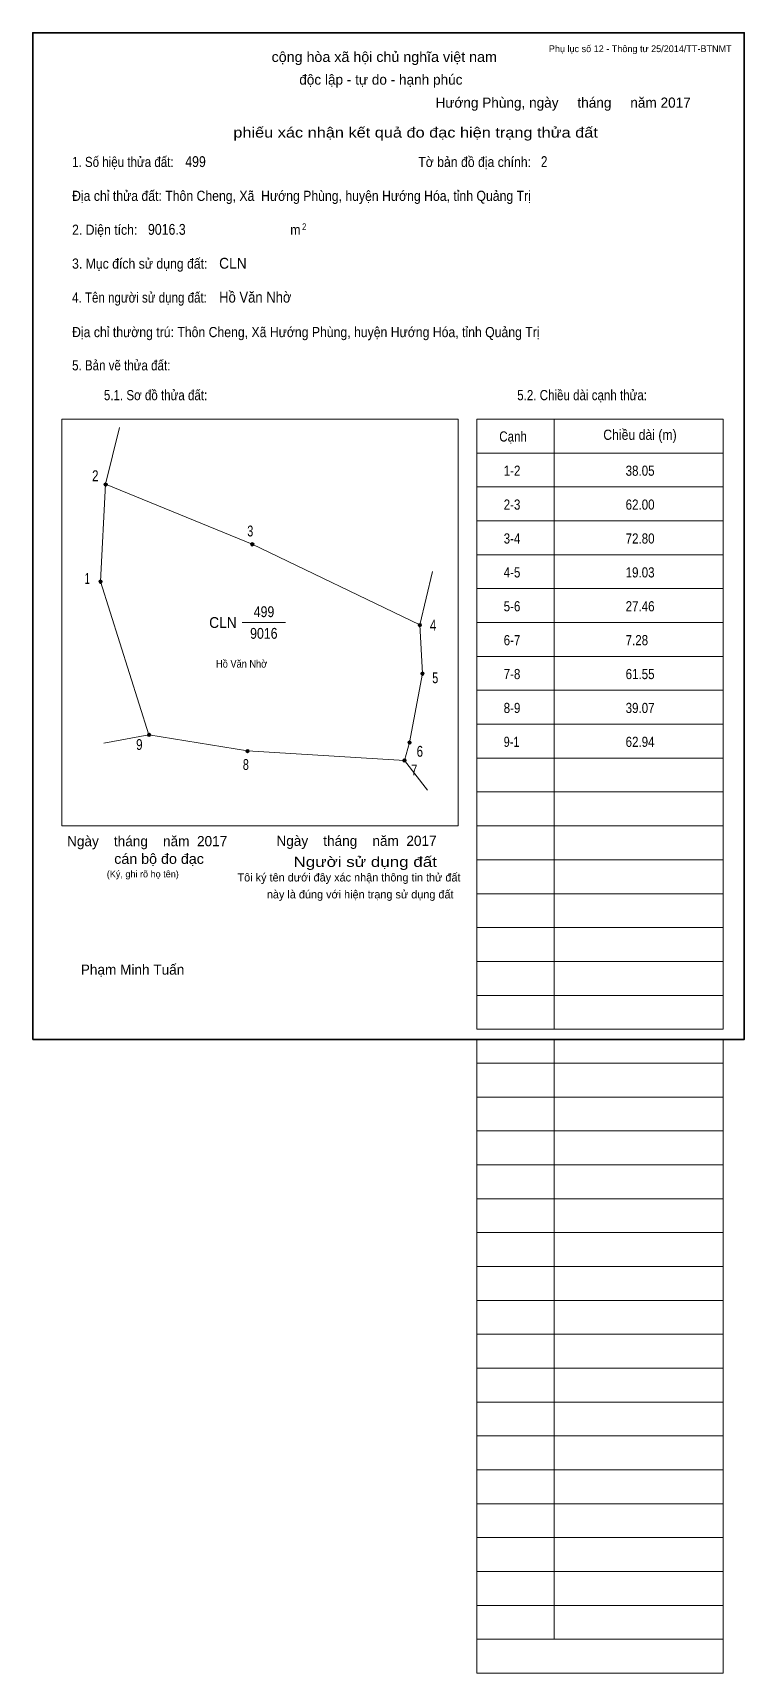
# Model space of a CAD drawing. Header units: centimetres. Extents: x 0 to 21, y -18.7 to 29.7.
import ezdxf
from ezdxf.enums import TextEntityAlignment as Align

# ---------------------------------------------------------------- set-up
doc = ezdxf.new("R2010")
doc.units = ezdxf.units.CM
doc.header["$LTSCALE"] = 0.12
for name, color, linetype in [('2', 7, 'Continuous'), ('30', 7, 'Continuous'), ('34', 7, 'Continuous')]:
    doc.layers.add(name, color=color, linetype=linetype)
for name, color, linetype, lineweight in [('32', 7, 'Continuous', 13), ('33', 7, 'Continuous', 13), ('6', 7, 'Continuous', 13), ('63', 7, 'Continuous', 13)]:
    doc.layers.add(name, color=color, linetype=linetype, lineweight=lineweight)

msp = doc.modelspace()

# ---------------------------------------------------------------- hatches: boundary and pattern name
at = {"layer": '32'}
for points in [[(2.2008, 16.3714, 1), (2.1008, 16.3714, 1)], [(6.5301, 14.6079, 1), (6.4301, 14.6079, 1)], [(2.05, 13.5063, 1), (1.95, 13.5063, 1)], [(11.4746, 12.2246, 1), (11.3746, 12.2246, 1)], [(11.55, 10.7921, 1), (11.45, 10.7921, 1)], [(3.4825, 8.9825, 1), (3.3825, 8.9825, 1)], [(11.173, 8.7563, 1), (11.073, 8.7563, 1)], [(6.3898, 8.5075, 1), (6.2898, 8.5075, 1)], [(11.0222, 8.2286, 1), (10.9222, 8.2286, 1)]]:
    msp.add_hatch(color=256, dxfattribs=at).paths.add_polyline_path(points)

# ---------------------------------------------------------------- linework, layer by layer
for centre in [(2.1508, 16.3714), (6.4801, 14.6079), (2, 13.5063), (11.4246, 12.2246), (11.5, 10.7921), (3.4325, 8.9825), (11.123, 8.7563), (6.3398, 8.5075), (10.9722, 8.2286)]:
    msp.add_circle(centre, 0.05, dxfattribs=at)
at = {"layer": '33'}
msp.add_line((6.18, 12.3), (7.46, 12.3), dxfattribs=at)
at = {"layer": '6'}
for p, q in [((2.15, 16.38), (2.56, 18.05)), ((11.8, 13.81), (11.42, 12.23)), ((3.43, 8.99), (2.1, 8.74)), ((10.97, 8.23), (11.65, 7.35))]:
    msp.add_line(p, q, dxfattribs=at)
for points in [[(3.43, 8.99), (2, 13.51), (2.15, 16.38)], [(11.42, 12.23), (6.48, 14.61), (2.15, 16.38)], [(11.42, 12.23), (11.5, 10.8), (11.12, 8.76), (10.97, 8.23)], [(10.97, 8.23), (6.34, 8.51), (3.43, 8.99)]]:
    msp.add_lwpolyline(points, dxfattribs=at)
at = {"layer": '63'}
for p, q in [((0.86, 18.3), (12.56, 18.3)), ((0.86, 6.3), (0.86, 18.3)), ((12.56, 6.3), (12.56, 18.3)), ((13.11, 18.3), (20.38, 18.3)), ((13.11, 0.3), (13.11, 18.3)), ((15.39, 0.3), (15.39, 18.3)), ((20.38, 0.3), (20.38, 18.3)), ((13.11, 17.3), (20.38, 17.3)), ((13.11, 16.3), (20.38, 16.3)), ((13.11, 15.3), (20.38, 15.3)), ((13.11, 14.3), (20.38, 14.3)), ((13.11, 13.3), (20.38, 13.3)), ((13.11, 12.3), (20.38, 12.3)), ((13.11, 11.3), (20.38, 11.3)), ((13.11, 10.3), (20.38, 10.3)), ((13.11, 9.3), (20.38, 9.3)), ((13.11, 8.3), (20.38, 8.3)), ((13.11, 7.3), (20.38, 7.3)), ((0.86, 6.3), (12.56, 6.3)), ((13.11, 6.3), (20.38, 6.3)), ((13.11, 5.3), (20.38, 5.3)), ((13.11, 4.3), (20.38, 4.3)), ((13.11, 3.3), (20.38, 3.3)), ((13.11, 2.3), (20.38, 2.3)), ((13.11, 1.3), (20.38, 1.3)), ((13.11, 0.3), (20.38, 0.3)), ((13.11, -18.7), (13.11, 0)), ((15.39, -17.7), (15.39, 0)), ((20.38, -18.7), (20.38, 0)), ((13.11, -0.7), (20.38, -0.7)), ((13.11, -0.7), (20.38, -0.7)), ((13.11, -1.7), (20.38, -1.7)), ((13.11, -2.7), (20.38, -2.7)), ((13.11, -3.7), (20.38, -3.7)), ((13.11, -4.7), (20.38, -4.7)), ((13.11, -5.7), (20.38, -5.7)), ((13.11, -6.7), (20.38, -6.7)), ((13.11, -7.7), (20.38, -7.7)), ((13.11, -8.7), (20.38, -8.7)), ((13.11, -9.7), (20.38, -9.7)), ((13.11, -10.7), (20.38, -10.7)), ((13.11, -11.7), (20.38, -11.7)), ((13.11, -12.7), (20.38, -12.7)), ((13.11, -13.7), (20.38, -13.7)), ((13.11, -14.7), (20.38, -14.7)), ((13.11, -15.7), (20.38, -15.7)), ((13.11, -16.7), (20.38, -16.7)), ((13.11, -17.7), (20.38, -17.7)), ((13.11, -18.7), (20.38, -18.7))]:
    msp.add_line(p, q, dxfattribs=at)
at = {"layer": '63', "lineweight": 35}
msp.add_lwpolyline([(0, 0), (0, 29.7), (21, 29.7), (21, 0)], close=True, dxfattribs=at)

# ---------------------------------------------------------------- texts
at = {"layer": '2', "width": 0.9}
msp.add_text('Hồ Văn Nhờ', height=0.2261, dxfattribs=at).set_placement((6.165, 10.97), align=Align.CENTER)
at = {"layer": '30'}
for s, width, p in [('1-2', 0.85, (13.9, 16.63)), ('38.05', 0.85, (17.5, 16.63)), ('2-3', 0.85, (13.9, 15.63)), ('62.00', 0.85, (17.5, 15.63)), ('3-4', 0.85, (13.9, 14.63)), ('72.80', 0.85, (17.5, 14.63)), ('4-5', 0.85, (13.9, 13.63)), ('19.03', 0.85, (17.5, 13.63)), ('5-6', 0.85, (13.9, 12.63)), ('27.46', 0.85, (17.5, 12.63)), ('6-7', 0.85, (13.9, 11.63)), ('7.28', 0.85, (17.5, 11.63)), ('7-8', 0.85, (13.9, 10.63)), ('61.55', 0.85, (17.5, 10.63)), ('8-9', 0.85, (13.9, 9.63)), ('39.07', 0.85, (17.5, 9.63)), ('9-1', 0.8, (13.9, 8.63)), ('62.94', 0.85, (17.5, 8.63))]:
    msp.add_text(s, height=0.3, dxfattribs=dict(at, width=width)).set_placement(p)
at = {"layer": '32'}
for s, width, p in [('2', 0.8, (1.845, 16.47)), ('3', 0.75, (6.42, 14.84)), ('1', 0.65, (1.61, 13.44)), ('4', 0.8, (11.815, 12.06)), ('5', 0.75, (11.88, 10.51)), ('9', 0.8, (3.145, 8.54)), ('8', 0.75, (6.29, 7.95)), ('6', 0.8, (11.425, 8.34)), ('7', 0.75, (11.26, 7.79))]:
    msp.add_text(s, height=0.32, dxfattribs=dict(at, width=width)).set_placement(p, align=Align.CENTER)
at = {"layer": '33', "width": 0.85}
for s, p in [('499', (6.825, 12.46)), ('9016', (6.82, 11.82))]:
    msp.add_text(s, height=0.32, dxfattribs=at).set_placement(p, align=Align.CENTER)
at = {"layer": '33', "width": 0.95}
msp.add_text('CLN', height=0.32, dxfattribs=at).set_placement((6.02, 12.14), align=Align.RIGHT)
at = {"layer": '34'}
for s, width, p in [('499', 0.85, (4.5, 25.74)), ('2', 0.8, (15, 25.74)), ('9016.3', 0.85, (3.4, 23.74)), ('CLN', 0.95, (5.5, 22.74)), ('Hồ Văn Nhờ', 0.9, (5.5, 21.74))]:
    msp.add_text(s, height=0.32, dxfattribs=dict(at, width=width)).set_placement(p)
at = {"layer": '63', "width": 1.05}
msp.add_text('cộng hòa xã hội chủ nghĩa việt nam', height=0.3, dxfattribs=at).set_placement((10.375, 28.84), align=Align.CENTER)
at = {"layer": '63'}
for s, height, p in [('Phụ lục số 12 - Thông tư 25/2014/TT-BTNMT', 0.2, (20.63, 29.13)), ('Ngày    tháng    năm  2017', 0.3, (5.74, 5.7)), ('Ngày    tháng    năm  2017', 0.3, (11.92, 5.71)), ('(Ký, ghi rõ họ tên)', 0.2, (4.31, 4.78))]:
    msp.add_text(s, height=height, dxfattribs=at).set_placement(p, align=Align.RIGHT)
for s, height, p in [('độc lập - tự do - hạnh phúc', 0.3, (10.275, 28.17)), ('Hướng Phùng, ngày     tháng     năm 2017', 0.3, (15.655, 27.49)), ('Tôi ký tên dưới đây xác nhận thông tin thử đất', 0.24, (9.335, 4.66)), ('này là đúng với hiện trạng sử dụng đất', 0.24, (9.665, 4.16)), ('Phạm Minh Tuấn', 0.3, (2.945, 1.91))]:
    msp.add_text(s, height=height, dxfattribs=at).set_placement(p, align=Align.CENTER)
for s, width, p in [('phiếu xác nhận kết quả đo đạc hiện trạng thửa đất', 1.2, (16.68, 26.61)), ('cán bộ đo đạc', 1.05, (5.05, 5.18)), ('Người sử dụng đất', 1.25, (11.93, 5.09))]:
    msp.add_text(s, height=0.3, dxfattribs=dict(at, width=width)).set_placement(p, align=Align.RIGHT)
for s, height, width, p in [('1. Số hiệu thửa đất:', 0.3, 0.85, (1.16, 25.74)), ('Tờ bản đồ địa chính:', 0.3, 0.9, (11.38, 25.74)), ('Địa chỉ thửa đất: Thôn Cheng, Xã  Hướng Phùng, huyện Hướng Hóa, tỉnh Quảng Trị', 0.3, 0.9, (1.16, 24.74)), ('2. Diện tích:', 0.3, 0.9, (1.16, 23.74)), ('m', 0.3, 0.9, (7.6, 23.74)), ('2', 0.2, 0.8, (7.95, 23.88)), ('3. Mục đích sử dụng đất:', 0.3, 0.9, (1.16, 22.74)), ('4. Tên người sử dụng đất:', 0.3, 0.85, (1.16, 21.74)), ('Địa chỉ thường trú: Thôn Cheng, Xã Hướng Phùng, huyện Hướng Hóa, tỉnh Quảng Trị', 0.3, 0.9, (1.16, 20.72)), ('5. Bản vẽ thửa đất:', 0.3, 0.85, (1.16, 19.74)), ('5.1. Sơ đồ thửa đất:', 0.3, 0.85, (2.1, 18.86)), ('5.2. Chiều dài cạnh thửa:', 0.3, 0.85, (14.3, 18.86)), ('Cạnh', 0.3, 0.85, (13.77, 17.64)), ('Chiều dài (m)', 0.3, 0.9, (16.84, 17.69))]:
    msp.add_text(s, height=height, dxfattribs=dict(at, width=width)).set_placement(p)

doc.saveas('drawing.dxf')
